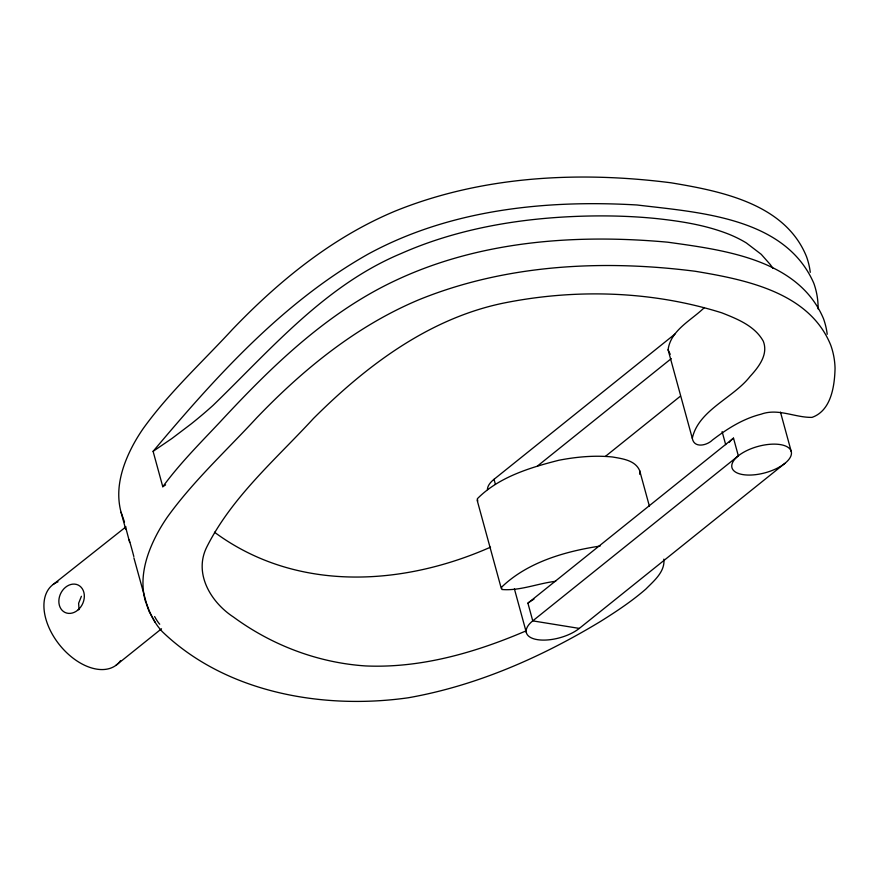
<?xml version="1.0" encoding="UTF-8"?>
<svg xmlns="http://www.w3.org/2000/svg" width="879" height="879" viewBox="0 0 879 879"><rect width="100%" height="100%" fill="white"/><g stroke="black" fill="none" stroke-linecap="round" stroke-linejoin="round"><path stroke-width="1.32" d="M639.67 474.253L639.681 470.661C635.286 460.222 622.387 458.728 612.564 456.992C594.644 455.168 576.558 456.849 558.912 460.244C530.015 467.595 498.756 477.055 477.341 498.745L477.758 501.041M663.887 559.132C665.161 571.8 653.888 580.887 645.9 589.029C631.814 601.28 616.223 611.597 600.434 621.486C541.211 657.272 476.66 685.73 408.219 697.783C323.153 709.803 226.134 693.037 162.439 631.792C154.869 623.826 150.012 613.861 146.584 603.532M818.052 308.892L818.107 306.463A368.598 163.89 -15.3 0 0 813.778 283.192C784.958 217.146 698.772 212.443 637.011 204.983C545.409 199.632 449.608 209.609 367.916 254.218C282.456 302.519 215.663 377.003 153.1 451.345L162.78 486.735L165.593 484.9M155.1 622.244L149.111 611.498L145.255 600.742A338.789 150.639 -15.3 0 1 143.486 574.174C145.189 559.857 150.54 546.244 157.264 533.575A382.145 169.911 -15.3 0 1 167.406 517.017C193.468 480.824 226.584 450.498 256.701 417.822C303.31 369.18 356.83 325.626 419.481 299.519C506.348 264.337 603.06 259.481 695.234 271.27C745.403 279.621 809.317 292.224 830.721 345.117A368.598 163.89 -15.3 0 1 835.05 368.389C834.6 386.156 831.182 410.647 812.02 417.382C794.924 417.701 778.19 407.922 760.983 414.229C742.942 418.745 727.054 428.875 712.44 440.038C707.024 445.488 694.069 448.598 692.289 438.28L668.095 349.809C670.567 330.174 691.564 320.209 704.42 307.529M692.289 438.28C698.442 410.152 733.273 398.022 750.007 376.509C758.566 367.18 768.521 354.633 763.313 341.25C754.797 325.867 737.415 319.033 721.912 312.869C651.416 290.707 574.943 288.565 502.722 303.266C428.502 318.791 366.125 365.917 313.495 418.448C275.907 459.288 231.946 496.866 206.708 547.167C193.534 573.712 211.015 602.412 233.495 617.058C271.864 645.241 318.099 662.821 365.686 665.941C421.008 668.348 475.484 652.548 525.884 630.946M81.406 596.281L78.627 603.28L79.022 609.608M162.78 486.735C179.766 463.563 200.137 443.17 219.783 422.294C270.798 367.257 325.801 313.407 394.484 280.972C479.044 240.802 575.602 233.803 667.721 242.197C723.922 250.032 798.209 259.217 823.458 318.583A368.598 163.89 -15.3 0 1 827.216 334.273M115.929 665.359L161.505 628.782M487.449 489.614A30.721 13.657 -15.3 0 1 494.031 479.308L674.984 334.042M537.421 466.057L671.259 358.621M605.378 456.41L680.335 396.231M579.305 628.408L532.751 620.871L527.916 603.17L733.504 438.138L738.338 455.827L532.751 620.871A30.721 13.657 -15.3 0 0 537.333 639.637A30.721 13.657 -15.3 0 0 579.305 628.408L784.892 463.365M53.212 584.436L125.873 526.895M153.1 451.345L172.02 438.423L191.018 424.03A475.792 211.553 -15.3 0 0 213.004 405.428C270.897 349.424 325.021 285.257 401.242 253.471A180.239 80.143 -15.3 0 1 432.831 241.176C479.901 225.244 529.565 218.025 579.129 216.289A400.132 177.91 -15.3 0 1 657.063 218.629C681.401 221.288 705.925 225.134 728.801 234.199A246.9 109.776 -15.3 0 1 746.392 242.978L761.236 254.328L770.279 264.557A329.834 146.661 -15.3 0 1 772.828 268.238M490.537 547.167C401.571 586.491 295.74 592.314 214.465 532.202M555.671 581.305C537.75 583.381 520.071 591.018 501.964 589.512L501.546 587.216C527.543 562.099 565.12 551.386 600.137 546.046M125.455 526.576L129.685 542.464M670.227 354.292L668.095 349.809M124.477 521.95L121.06 512.27A338.789 150.639 -15.3 0 1 119.28 485.702C120.994 471.386 126.334 457.761 133.059 445.104A382.145 169.911 -15.3 0 1 143.211 428.545C169.262 392.353 202.379 362.027 232.506 329.35C279.115 280.709 332.625 237.154 395.275 211.048C482.142 175.866 578.854 171.009 671.029 182.799C721.198 191.15 785.123 203.752 806.515 256.646A368.598 163.89 -15.3 0 1 810.273 272.336M146.222 602.478L133.894 557.835M780.475 412.119L791.287 451.652A30.721 13.657 -15.3 0 1 749.589 475.067A30.721 13.657 -15.3 0 1 743.975 452.07A30.721 13.657 -15.3 0 1 791.287 451.652M722.12 431.633L725.68 444.642M639.681 470.661L649.438 506.315M494.031 479.308L495.415 484.373M514.413 588.919L526.356 632.583M477.11 500.085L501.316 588.556M121.06 512.27L125.73 529.323M120.566 660.623A51.202 32.029 51.2 0 1 59.322 644.615A51.202 32.029 51.2 0 1 58.003 581.832M159.725 624.233A69.045 13.899 77.2 0 1 154.638 616.575M129.114 539.64A35.468 1.747 76.1 0 1 133.828 556.528M729.251 442.412A30.721 13.657 -15.3 0 1 733.504 438.138M527.916 603.17A30.721 13.657 -15.3 0 1 533.949 599.192M77.726 610.18A15.196 12.119 -64.4 0 0 78.209 585.073A15.196 12.119 -64.4 0 0 58.849 601.027A15.196 12.119 -64.4 0 0 77.726 610.18"/></g></svg>
